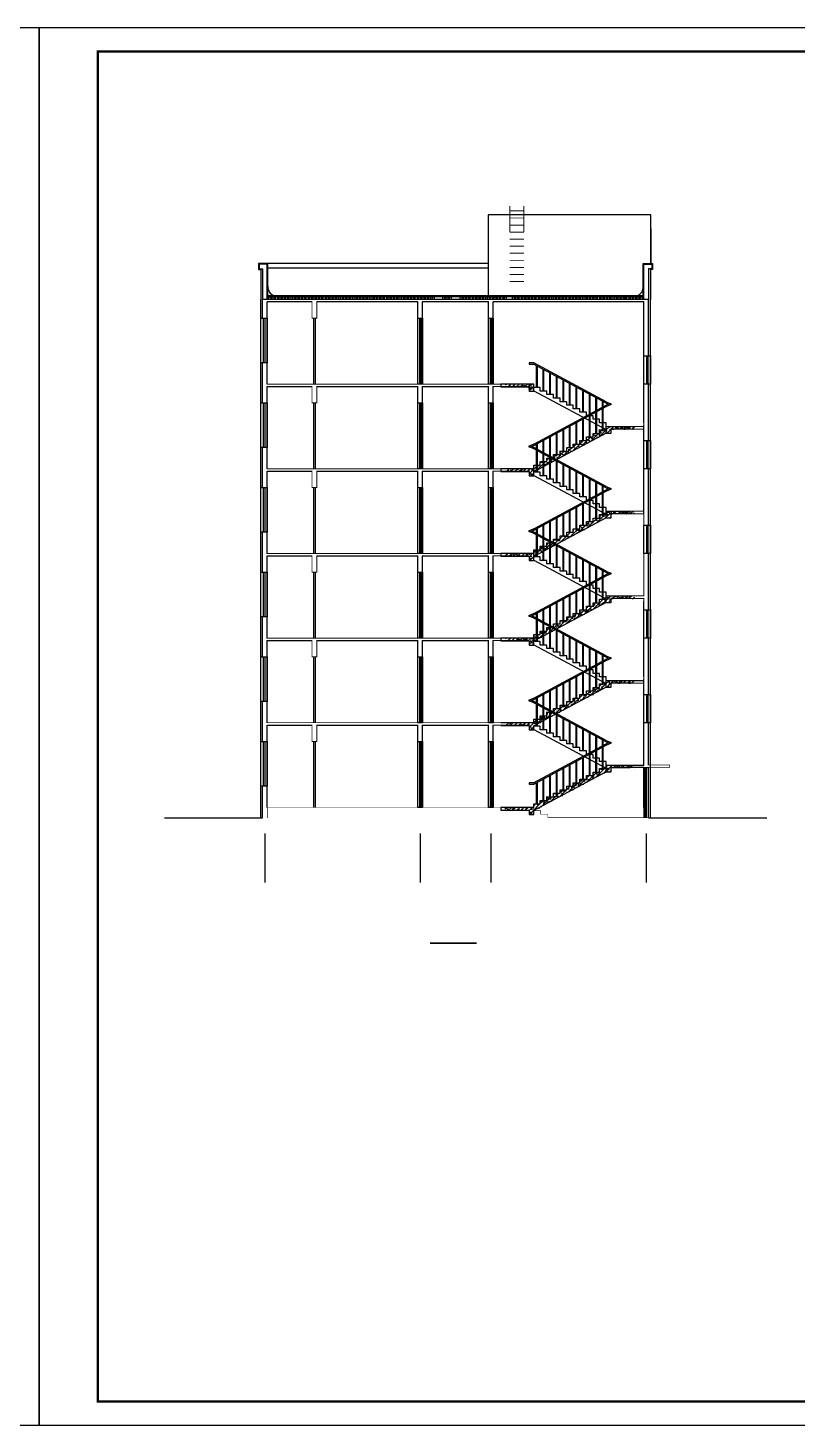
# Model space of a CAD drawing. Extents: x 39238 to 748440, y -374049 to 522939.
# Drawn here: x 563367 to 596042, y 194556 to 253956 of the extents above; entities that cross this region are included whole.
import ezdxf

# ---------------------------------------------------------------- set-up
doc = ezdxf.new("R2010")
doc.units = 0
doc.header["$LTSCALE"] = 1000
doc.header["$MEASUREMENT"] = 0
for name, color, linetype in [('AXIS', 3, 'Continuous'), ('DIM_SYMB', 3, 'Continuous'), ('PUB_HATCH', 8, 'Continuous'), ('S_E_STAIR', 4, 'Continuous'), ('S_STAIR', 2, 'Continuous'), ('TWT_TITLE', 7, 'Continuous')]:
    doc.layers.add(name, color=color, linetype=linetype)
pattern_1 = [(45, (581847.9, 175620.85), (-88.38835, 88.38835), []), (50, (581847.9, 175620.85), (358.6301, -31.376), [37.5, -412.5]), (355, (581847.9, 175620.85), (-69.3757, 376.096), [30, -330]), (100.4514, (581877.8, 175618.24), (289.2547, 344.7198), [31.87, -350.571]), (46.1842, (581847.9, 175720.85), (533.6205, -82.7595), [56.25, -618.75]), (96.6356, (581892.37, 175713.95), (467.3314, 487.059), [47.805, -525.8565]), (351.1842, (581847.9, 175720.85), (467.331, 487.0593), [45, -495]), (21, (581897.9, 175695.85), (298.4535, -201.3094), [37.5, -412.5]), (326, (581897.9, 175695.85), (121.6577, 362.575), [30, -330]), (71.4514, (581922.78, 175679.08), (420.1113, 161.2652), [31.87, -350.571]), (37.5, (581847.9, 175620.85), (6.07993, 166.44693), [0, -326, 0, -335, 0, -331.25]), (7.5, (581847.9, 175620.85), (131.53477, 197.20586), [0, -191, 0, -318.5, 0, -126.25]), (327.5, (581736.4, 175620.85), (266.91122, -11.27744), [0, -125, 0, -390, 0, -517.5]), (317.5, (581686.4, 175620.85), (291.5931, 50.0525), [0, -162.5, 0, -259, 0, -367.5])]

# ---------------------------------------------------------------- blocks, each defined once
blk = doc.blocks.new('$LinePat$保温层')
at = {"color": 0}
for p, q in [((24, -24), (24, -56)), ((72, -56), (72, -24))]:
    blk.add_line(p, q, dxfattribs=at)
for centre, start, end in [((96, -24), 90, 180), ((0, -24), 0, 90), ((48, -56), 180, 0)]:
    blk.add_arc(centre, 24, start, end, dxfattribs=at)

msp = doc.modelspace()

# ---------------------------------------------------------------- hatches: boundary and pattern name
at = {"layer": 'PUB_HATCH'}
h = msp.add_hatch(dxfattribs=at)
h.set_pattern_fill('钢筋混凝土', color=256, scale=50, style=0)
h.set_pattern_definition(pattern_1)
h.paths.add_polyline_path([(584855, 238816), (583655, 238816), (583655, 238696), (584655, 238696), (584655, 238516), (584855, 238516)])
h = msp.add_hatch(dxfattribs=at)
h.set_pattern_fill('钢筋混凝土', color=256, scale=50, style=0)
h.set_pattern_definition(pattern_1)
h.paths.add_polyline_path([(587935, 237016), (589135, 237016), (589135, 236896), (588135, 236896), (588135, 236716), (587935, 236716)])
h = msp.add_hatch(dxfattribs=at)
h.set_pattern_fill('钢筋混凝土', color=256, scale=50, style=0)
h.set_pattern_definition(pattern_1)
h.paths.add_polyline_path([(587935, 237016), (589135, 237016), (589135, 236896), (588135, 236896), (588135, 236716), (587935, 236716)])
h = msp.add_hatch(dxfattribs=at)
h.set_pattern_fill('钢筋混凝土', color=256, scale=50, style=0)
h.set_pattern_definition(pattern_1)
h.paths.add_polyline_path([(584855, 235216), (584855, 235366), (585135, 235366), (585135, 235516), (585415, 235516), (585415, 235666), (585695, 235666), (585695, 235816), (585975, 235816), (585975, 235966), (586255, 235966), (586255, 236116), (586535, 236116), (586535, 236266), (586815, 236266), (586815, 236416), (587095, 236416), (587095, 236566), (587375, 236566), (587375, 236716), (587655, 236716), (587655, 236866), (587935, 236866), (587935, 236896), (587935, 236730), (584855, 235080)])
h = msp.add_hatch(dxfattribs=at)
h.set_pattern_fill('钢筋混凝土', color=256, scale=50, style=0)
h.set_pattern_definition(pattern_1)
h.paths.add_polyline_path([(584855, 235216), (583655, 235216), (583655, 235096), (584655, 235096), (584655, 234916), (584855, 234916)])
h = msp.add_hatch(dxfattribs=at)
h.set_pattern_fill('钢筋混凝土', color=256, scale=50, style=0)
h.set_pattern_definition(pattern_1)
h.paths.add_polyline_path([(584855, 235216), (583655, 235216), (583655, 235096), (584655, 235096), (584655, 234916), (584855, 234916)])
h = msp.add_hatch(dxfattribs=at)
h.set_pattern_fill('钢筋混凝土', color=256, scale=50, style=0)
h.set_pattern_definition(pattern_1)
h.paths.add_polyline_path([(584855, 231616), (584855, 231766), (585135, 231766), (585135, 231916), (585415, 231916), (585415, 232066), (585695, 232066), (585695, 232216), (585975, 232216), (585975, 232366), (586255, 232366), (586255, 232516), (586535, 232516), (586535, 232666), (586815, 232666), (586815, 232816), (587095, 232816), (587095, 232966), (587375, 232966), (587375, 233116), (587655, 233116), (587655, 233266), (587935, 233266), (587935, 233296), (587935, 233130), (584855, 231480)])
h = msp.add_hatch(dxfattribs=at)
h.set_pattern_fill('钢筋混凝土', color=256, scale=50, style=0)
h.set_pattern_definition(pattern_1)
h.paths.add_polyline_path([(587935, 233416), (589135, 233416), (589135, 233296), (588135, 233296), (588135, 233116), (587935, 233116)])
h = msp.add_hatch(dxfattribs=at)
h.set_pattern_fill('钢筋混凝土', color=256, scale=50, style=0)
h.set_pattern_definition(pattern_1)
h.paths.add_polyline_path([(587935, 233416), (589135, 233416), (589135, 233296), (588135, 233296), (588135, 233116), (587935, 233116)])
h = msp.add_hatch(dxfattribs=at)
h.set_pattern_fill('钢筋混凝土', color=256, scale=50, style=0)
h.set_pattern_definition(pattern_1)
h.paths.add_polyline_path([(584855, 231616), (583655, 231616), (583655, 231496), (584655, 231496), (584655, 231316), (584855, 231316)])
h = msp.add_hatch(dxfattribs=at)
h.set_pattern_fill('钢筋混凝土', color=256, scale=50, style=0)
h.set_pattern_definition(pattern_1)
h.paths.add_polyline_path([(584855, 231616), (583655, 231616), (583655, 231496), (584655, 231496), (584655, 231316), (584855, 231316)])
h = msp.add_hatch(dxfattribs=at)
h.set_pattern_fill('钢筋混凝土', color=256, scale=50, style=0)
h.set_pattern_definition(pattern_1)
h.paths.add_polyline_path([(584855, 228016), (584855, 228166), (585135, 228166), (585135, 228316), (585415, 228316), (585415, 228466), (585695, 228466), (585695, 228616), (585975, 228616), (585975, 228766), (586255, 228766), (586255, 228916), (586535, 228916), (586535, 229066), (586815, 229066), (586815, 229216), (587095, 229216), (587095, 229366), (587375, 229366), (587375, 229516), (587655, 229516), (587655, 229666), (587935, 229666), (587935, 229696), (587935, 229530), (584855, 227880)])
h = msp.add_hatch(dxfattribs=at)
h.set_pattern_fill('钢筋混凝土', color=256, scale=50, style=0)
h.set_pattern_definition(pattern_1)
h.paths.add_polyline_path([(587935, 229816), (589135, 229816), (589135, 229696), (588135, 229696), (588135, 229516), (587935, 229516)])
h = msp.add_hatch(dxfattribs=at)
h.set_pattern_fill('钢筋混凝土', color=256, scale=50, style=0)
h.set_pattern_definition(pattern_1)
h.paths.add_polyline_path([(587935, 229816), (589135, 229816), (589135, 229696), (588135, 229696), (588135, 229516), (587935, 229516)])
h = msp.add_hatch(dxfattribs=at)
h.set_pattern_fill('钢筋混凝土', color=256, scale=50, style=0)
h.set_pattern_definition(pattern_1)
h.paths.add_polyline_path([(584855, 228016), (583655, 228016), (583655, 227896), (584655, 227896), (584655, 227716), (584855, 227716)])
h = msp.add_hatch(dxfattribs=at)
h.set_pattern_fill('钢筋混凝土', color=256, scale=50, style=0)
h.set_pattern_definition(pattern_1)
h.paths.add_polyline_path([(584855, 228016), (583655, 228016), (583655, 227896), (584655, 227896), (584655, 227716), (584855, 227716)])
h = msp.add_hatch(dxfattribs=at)
h.set_pattern_fill('钢筋混凝土', color=256, scale=50, style=0)
h.set_pattern_definition(pattern_1)
h.paths.add_polyline_path([(584855, 224416), (584855, 224566), (585135, 224566), (585135, 224716), (585415, 224716), (585415, 224866), (585695, 224866), (585695, 225016), (585975, 225016), (585975, 225166), (586255, 225166), (586255, 225316), (586535, 225316), (586535, 225466), (586815, 225466), (586815, 225616), (587095, 225616), (587095, 225766), (587375, 225766), (587375, 225916), (587655, 225916), (587655, 226066), (587935, 226066), (587935, 226096), (587935, 225930), (584855, 224280)])
h = msp.add_hatch(dxfattribs=at)
h.set_pattern_fill('钢筋混凝土', color=256, scale=50, style=0)
h.set_pattern_definition(pattern_1)
h.paths.add_polyline_path([(587935, 226216), (589135, 226216), (589135, 226096), (588135, 226096), (588135, 225916), (587935, 225916)])
h = msp.add_hatch(dxfattribs=at)
h.set_pattern_fill('钢筋混凝土', color=256, scale=50, style=0)
h.set_pattern_definition(pattern_1)
h.paths.add_polyline_path([(587935, 226216), (589135, 226216), (589135, 226096), (588135, 226096), (588135, 225916), (587935, 225916)])
h = msp.add_hatch(dxfattribs=at)
h.set_pattern_fill('钢筋混凝土', color=256, scale=50, style=0)
h.set_pattern_definition(pattern_1)
h.paths.add_polyline_path([(584855, 224416), (583655, 224416), (583655, 224296), (584655, 224296), (584655, 224116), (584855, 224116)])
h = msp.add_hatch(dxfattribs=at)
h.set_pattern_fill('钢筋混凝土', color=256, scale=50, style=0)
h.set_pattern_definition(pattern_1)
h.paths.add_polyline_path([(584855, 224416), (583655, 224416), (583655, 224296), (584655, 224296), (584655, 224116), (584855, 224116)])
h = msp.add_hatch(dxfattribs=at)
h.set_pattern_fill('钢筋混凝土', color=256, scale=50, style=0)
h.set_pattern_definition(pattern_1)
h.paths.add_polyline_path([(584855, 220816), (584855, 220966), (585135, 220966), (585135, 221116), (585415, 221116), (585415, 221266), (585695, 221266), (585695, 221416), (585975, 221416), (585975, 221566), (586255, 221566), (586255, 221716), (586535, 221716), (586535, 221866), (586815, 221866), (586815, 222016), (587095, 222016), (587095, 222166), (587375, 222166), (587375, 222316), (587655, 222316), (587655, 222466), (587935, 222466), (587935, 222496), (587935, 222330), (584855, 220680)])
h = msp.add_hatch(dxfattribs=at)
h.set_pattern_fill('钢筋混凝土', color=256, scale=50, style=0)
h.set_pattern_definition(pattern_1)
h.paths.add_polyline_path([(587935, 222616), (589135, 222616), (589135, 222496), (588135, 222496), (588135, 222316), (587935, 222316)])
h = msp.add_hatch(dxfattribs=at)
h.set_pattern_fill('钢筋混凝土', color=256, scale=50, style=0)
h.set_pattern_definition(pattern_1)
h.paths.add_polyline_path([(587935, 222616), (589135, 222616), (589135, 222496), (588135, 222496), (588135, 222316), (587935, 222316)])
h = msp.add_hatch(dxfattribs=at)
h.set_pattern_fill('钢筋混凝土', color=256, scale=50, style=0)
h.set_pattern_definition(pattern_1)
h.paths.add_polyline_path([(584855, 220816), (583655, 220816), (583655, 220696), (584655, 220696), (584655, 220516), (584855, 220516)])

# ---------------------------------------------------------------- linework, layer by layer
for p, q in [((589835, 245416), (589835, 243916)), ((582915, 243946), (573565, 243946)), ((582915, 243746), (573565, 243746)), ((589735, 242416), (573335, 242416)), ((575435, 242316), (573535, 242316)), ((579935, 242316), (575635, 242316)), ((582935, 242316), (580135, 242316)), ((589535, 242316), (583135, 242316)), ((589535, 222516), (589735, 222516))]:
    msp.add_line(p, q)
at = {"color": 4}
for p, q in [((589589, 222516), (589589, 220380)), ((589635, 222516), (589635, 220380))]:
    msp.add_line(p, q, dxfattribs=at)
for points in [[(589835, 243916), (589835, 246016), (582915, 246016), (582915, 242536)], [(573535, 242416), (573535, 243916), (573255, 243916), (573195, 243916), (573195, 243716), (573335, 243716), (573335, 242416)], [(589535, 242416), (589535, 243916), (589815, 243916), (589875, 243916), (589875, 243716), (589735, 243716), (589735, 242416)], [(573335, 241616), (573335, 242416)], [(573565, 242576), (589505, 242576)], [(573565, 242556), (589505, 242556)], [(573565, 242536), (589505, 242536)], [(589735, 240016), (589735, 242416)], [(573535, 238816), (573535, 242316)], [(579935, 238816), (579935, 242316)], [(580135, 238816), (580135, 242316)], [(582935, 238816), (582935, 242316)], [(583135, 238816), (583135, 242316)], [(589535, 237166), (589535, 242316)], [(573335, 238016), (573335, 239716)], [(589735, 236416), (589735, 238816)], [(573535, 235216), (573535, 238716)], [(579935, 235216), (579935, 238716)], [(580135, 235216), (580135, 238716)], [(582935, 235216), (582935, 238716)], [(583135, 235216), (583135, 238716)], [(589535, 233266), (589535, 237066)], [(573335, 234416), (573335, 236116)], [(573535, 231616), (573535, 235116)], [(579935, 231616), (579935, 235116)], [(580135, 231616), (580135, 235116)], [(582935, 231616), (582935, 235116)], [(583135, 231616), (583135, 235116)], [(589735, 232816), (589735, 235216)], [(573335, 230816), (573335, 232516)], [(573535, 228016), (573535, 231516)], [(579935, 228016), (579935, 231516)], [(580135, 228016), (580135, 231516)], [(582935, 228016), (582935, 231516)], [(583135, 228016), (583135, 231516)], [(589735, 229216), (589735, 231616)], [(589535, 226366), (589535, 229566)], [(573335, 227216), (573335, 228916)], [(573535, 224416), (573535, 227916)], [(579935, 224416), (579935, 227916)], [(580135, 224416), (580135, 227916)], [(582935, 224416), (582935, 227916)], [(583135, 224416), (583135, 227916)], [(589735, 225616), (589735, 228016)], [(589535, 222616), (589535, 226266)], [(573335, 223616), (573335, 225316)], [(573535, 220816), (573535, 224316)], [(579935, 220816), (579935, 224316)], [(580135, 220816), (580135, 224316)], [(582935, 220816), (582935, 224316)], [(583135, 220816), (583135, 224316)], [(589735, 222616), (589735, 224416)], [(589535, 220816), (589535, 222516)], [(589735, 220366), (589735, 222516)], [(573335, 220366), (573335, 221716)], [(569166, 220366), (573335, 220366)], [(589755, 220366), (594754, 220366)]]:
    msp.add_lwpolyline(points)
for points, const_width in [([(583835, 245276), (583835, 246380)], 40), ([(583835, 246176), (584435, 246176)], 40), ([(584435, 245276), (584435, 246383)], 40), ([(583835, 245876), (584435, 245876)], 40), ([(583835, 245576), (584435, 245576)], 40), ([(583835, 245276), (584435, 245276)], 40), ([(583835, 244976), (584435, 244976)], 40), ([(583835, 244676), (584435, 244676)], 40), ([(583835, 244376), (584435, 244376)], 40), ([(573535, 242316), (573535, 241616), (573335, 241616), (573335, 243716), (573195, 243716), (573195, 243916), (573535, 243916), (573535, 242416), (589535, 242416), (589535, 243916), (589875, 243916), (589875, 243716), (589735, 243716), (589735, 240016), (589535, 240016), (589535, 242316), (583135, 242316), (583135, 241616), (582935, 241616), (582935, 242316), (580135, 242316), (580135, 241616), (579935, 241616), (579935, 242316), (575635, 242316), (575635, 241616), (575435, 241616), (575435, 242316), (573535, 242316)], 40), ([(583835, 244076), (584435, 244076)], 40), ([(583835, 244076), (584435, 244076)], 40), ([(583835, 243776), (584435, 243776)], 40), ([(583835, 243476), (584435, 243476)], 40), ([(583835, 243176), (584435, 243176)], 40), ([(573535, 238716), (573535, 238016), (573335, 238016), (573335, 239716), (573535, 239716), (573535, 238816), (579935, 238816), (584855, 238816)], 40), ([(584855, 238816), (584855, 238516), (584655, 238516), (584655, 238716), (583135, 238716), (583135, 238016), (582935, 238016), (582935, 238716), (580135, 238716), (580135, 238016), (579935, 238016), (579935, 238716), (575635, 238716), (575635, 238016), (575435, 238016), (575435, 238716), (573535, 238716)], 40), ([(587935, 237016), (589535, 237016), (589535, 238816), (589735, 238816), (589735, 236416), (589535, 236416), (589535, 236896), (588135, 236896)], 40), ([(587935, 237016), (587935, 236866), (587655, 236866), (587655, 236716), (587375, 236716), (587375, 236566), (587095, 236566), (587095, 236416), (586815, 236416), (586815, 236266), (586535, 236266), (586535, 236116), (586255, 236116), (586255, 235966), (585975, 235966), (585975, 235816), (585695, 235816), (585695, 235666), (585415, 235666), (585415, 235516), (585135, 235516), (585135, 235366), (584855, 235366), (584855, 235216)], 20), ([(588135, 236896), (588135, 236716), (587935, 236716), (587935, 236730), (584855, 235100), (584855, 234916), (584655, 234916), (584655, 235116)], 20), ([(573535, 235116), (573535, 234416), (573335, 234416), (573335, 236116), (573535, 236116), (573535, 235216), (579935, 235216), (584855, 235216)], 40), ([(587935, 233416), (589535, 233416), (589535, 235216), (589735, 235216), (589735, 232816), (589535, 232816), (589535, 233296), (588135, 233296)], 40), ([(584657, 235116), (583135, 235116), (583135, 234416), (582935, 234416), (582935, 235116), (580135, 235116), (580135, 234416), (579935, 234416), (579935, 235116), (575635, 235116), (575635, 234416), (575435, 234416), (575435, 235116), (573535, 235116)], 40), ([(588135, 233296), (588135, 233116), (587935, 233116), (587935, 233130), (584855, 231500), (584855, 231316), (584655, 231316), (584655, 231516)], 20), ([(587935, 233416), (587935, 233266), (587655, 233266), (587655, 233116), (587375, 233116), (587375, 232966), (587095, 232966), (587095, 232816), (586815, 232816), (586815, 232666), (586535, 232666), (586535, 232516), (586255, 232516), (586255, 232366), (585975, 232366), (585975, 232216), (585695, 232216), (585695, 232066), (585415, 232066), (585415, 231916), (585135, 231916), (585135, 231766), (584855, 231766), (584855, 231616)], 20), ([(573535, 231516), (573535, 230816), (573335, 230816), (573335, 232516), (573535, 232516), (573535, 231616), (579935, 231616), (584855, 231616)], 40), ([(584655, 231516), (583135, 231516), (583135, 230816), (582935, 230816), (582935, 231516), (580135, 231516), (580135, 230816), (579935, 230816), (579935, 231516), (575635, 231516), (575635, 230816), (575435, 230816), (575435, 231516), (573535, 231516)], 40), ([(589535, 222516), (589735, 222516)], 25), ([(594754, 220366), (589735, 220366), (589735, 222516)], 40), ([(589735, 222516), (590635, 222516), (590635, 222616), (589735, 222616)], 25), ([(584855, 220816), (584855, 220680), (585155, 220680), (585155, 220530), (585455, 220530), (585455, 220380), (589735, 220380)], 25)]:
    msp.add_lwpolyline(points, dxfattribs=dict(const_width=const_width))
at = {"color": 6}
for points in [[(573565, 242416), (573565, 243946), (573255, 243946), (573165, 243946), (573165, 243686), (573255, 243686), (573255, 242416)], [(589505, 242416), (589505, 243946), (589815, 243946), (589905, 243946), (589905, 243686), (589815, 243686), (589815, 242416)], [(573255, 220366), (573255, 242416)], [(589815, 220366), (589815, 242416)]]:
    msp.add_lwpolyline(points, dxfattribs=at)
at = {"color": 4}
for points in [[(573255, 239716), (573255, 241616), (573535, 241616), (573535, 239716), (573255, 239716)], [(573365, 241616), (573365, 239716)], [(573425, 241616), (573425, 239716)], [(575505, 241616), (575505, 238816)], [(575565, 241616), (575565, 238816)], [(579935, 238816), (579935, 241616), (580135, 241616), (580135, 238816), (579935, 238816)], [(580005, 241616), (580005, 238816)], [(580065, 241616), (580065, 238816)], [(582935, 238816), (582935, 241616), (583135, 241616), (583135, 238816), (582935, 238816)], [(583005, 241616), (583005, 238816)], [(583065, 241616), (583065, 238816)], [(589535, 238816), (589535, 240016), (589815, 240016), (589815, 238816), (589535, 238816)], [(589645, 240016), (589645, 238816)], [(589705, 240016), (589705, 238816)], [(573255, 236116), (573255, 238016), (573535, 238016), (573535, 236116), (573255, 236116)], [(573365, 238016), (573365, 236116)], [(573425, 238016), (573425, 236116)], [(575505, 238016), (575505, 235216)], [(575565, 238016), (575565, 235216)], [(579935, 235216), (579935, 238016), (580135, 238016), (580135, 235216), (579935, 235216)], [(580005, 238016), (580005, 235216)], [(580065, 238016), (580065, 235216)], [(582935, 235216), (582935, 238016), (583135, 238016), (583135, 235216), (582935, 235216)], [(583005, 238016), (583005, 235216)], [(583065, 238016), (583065, 235216)], [(589535, 235216), (589535, 236416), (589815, 236416), (589815, 235216), (589535, 235216)], [(589645, 236416), (589645, 235216)], [(589705, 236416), (589705, 235216)], [(573255, 232516), (573255, 234416), (573535, 234416), (573535, 232516), (573255, 232516)], [(573365, 234416), (573365, 232516)], [(573425, 234416), (573425, 232516)], [(575505, 234416), (575505, 231616)], [(575565, 234416), (575565, 231616)], [(579935, 231616), (579935, 234416), (580135, 234416), (580135, 231616), (579935, 231616)], [(580005, 234416), (580005, 231616)], [(580065, 234416), (580065, 231616)], [(582935, 231616), (582935, 234416), (583135, 234416), (583135, 231616), (582935, 231616)], [(583005, 234416), (583005, 231616)], [(583065, 234416), (583065, 231616)], [(589535, 231616), (589535, 232816), (589815, 232816), (589815, 231616), (589535, 231616)], [(589645, 232816), (589645, 231616)], [(589705, 232816), (589705, 231616)], [(573255, 228916), (573255, 230816), (573535, 230816), (573535, 228916), (573255, 228916)], [(573365, 230816), (573365, 228916)], [(573425, 230816), (573425, 228916)], [(575505, 230816), (575505, 228016)], [(575565, 230816), (575565, 228016)], [(579935, 228016), (579935, 230816), (580135, 230816), (580135, 228016), (579935, 228016)], [(580005, 230816), (580005, 228016)], [(580065, 230816), (580065, 228016)], [(582935, 228016), (582935, 230816), (583135, 230816), (583135, 228016), (582935, 228016)], [(583005, 230816), (583005, 228016)], [(583065, 230816), (583065, 228016)], [(589535, 228016), (589535, 229216), (589815, 229216), (589815, 228016), (589535, 228016)], [(589645, 229216), (589645, 228016)], [(589705, 229216), (589705, 228016)], [(573255, 225316), (573255, 227216), (573535, 227216), (573535, 225316), (573255, 225316)], [(573365, 227216), (573365, 225316)], [(573425, 227216), (573425, 225316)], [(575505, 227216), (575505, 224416)], [(575565, 227216), (575565, 224416)], [(579935, 224416), (579935, 227216), (580135, 227216), (580135, 224416), (579935, 224416)], [(580005, 227216), (580005, 224416)], [(580065, 227216), (580065, 224416)], [(582935, 224416), (582935, 227216), (583135, 227216), (583135, 224416), (582935, 224416)], [(583005, 227216), (583005, 224416)], [(583065, 227216), (583065, 224416)], [(589535, 224416), (589535, 225616), (589815, 225616), (589815, 224416), (589535, 224416)], [(589645, 225616), (589645, 224416)], [(589705, 225616), (589705, 224416)], [(573255, 221716), (573255, 223616), (573535, 223616), (573535, 221716), (573255, 221716)], [(573365, 223616), (573365, 221716)], [(573425, 223616), (573425, 221716)], [(575505, 223616), (575505, 220816)], [(575565, 223616), (575565, 220816)], [(579935, 220816), (579935, 223616), (580135, 223616), (580135, 220816), (579935, 220816)], [(580005, 223616), (580005, 220816)], [(580065, 223616), (580065, 220816)], [(582935, 220816), (582935, 223616), (583135, 223616), (583135, 220816), (582935, 220816)], [(583005, 223616), (583005, 220816)], [(583065, 223616), (583065, 220816)], [(589535, 222516), (589535, 220380)]]:
    msp.add_lwpolyline(points, dxfattribs=at)
msp.add_lwpolyline([(573535, 227916, 40, 40, 0), (575435, 227916, 40, 40, 0), (575435, 227216, 40, 40, 0), (575635, 227216, 40, 40, 0), (575635, 227916, 40, 40, 0), (579935, 227916, 40, 40, 0), (579935, 227216, 40, 40, 0), (580135, 227216, 40, 40, 0), (580135, 227916, 40, 40, 0), (582935, 227916, 40, 40, 0), (582935, 227216, 40, 40, 0), (583135, 227216, 40, 40, 0), (583135, 227916, 40, 40, 0), (584655, 227916, 20, 20, 0), (584655, 227716, 20, 20, 0), (584855, 227716, 20, 20, 0), (584855, 227730, 20, 20, 0), (584855, 227880, 20, 20, 0), (587935, 229530, 20, 20, 0), (587935, 229516, 20, 20, 0), (588135, 229516, 20, 20, 0), (588135, 229696, 40, 40, 0), (589535, 229696, 40, 40, 0), (589535, 229216, 40, 40, 0), (589735, 229216, 40, 40, 0), (589735, 231616, 40, 40, 0), (589535, 231616, 40, 40, 0), (589535, 229816, 40, 40, 0), (587935, 229816, 20, 20, 0), (587935, 229666, 20, 20, 0), (587655, 229666, 20, 20, 0), (587655, 229516, 20, 20, 0), (587375, 229516, 20, 20, 0), (587375, 229366, 20, 20, 0), (587095, 229366, 20, 20, 0), (587095, 229216, 20, 20, 0), (586815, 229216, 20, 20, 0), (586815, 229066, 20, 20, 0), (586535, 229066, 20, 20, 0), (586535, 228916, 20, 20, 0), (586255, 228916, 20, 20, 0), (586255, 228766, 20, 20, 0), (585975, 228766, 20, 20, 0), (585975, 228616, 20, 20, 0), (585695, 228616, 20, 20, 0), (585695, 228466, 20, 20, 0), (585415, 228466, 20, 20, 0), (585415, 228316, 20, 20, 0), (585135, 228316, 20, 20, 0), (585135, 228166, 20, 20, 0), (584855, 228166, 20, 20, 0), (584855, 228016, 40, 40, 0), (579935, 228016, 40, 40, 0), (573535, 228016, 40, 40, 0), (573535, 228916, 40, 40, 0), (573335, 228916, 40, 40, 0), (573335, 227216, 40, 40, 0), (573535, 227216, 40, 40, 0)], format="xyseb", close=True)
for points in [[(584658, 224316, 40, 40, 0), (583135, 224316, 40, 40, 0), (583135, 223616, 40, 40, 0), (582935, 223616, 40, 40, 0), (582935, 224316, 40, 40, 0), (580135, 224316, 40, 40, 0), (580135, 223616, 40, 40, 0), (579935, 223616, 40, 40, 0), (579935, 224316, 40, 40, 0), (575635, 224316, 40, 40, 0), (575635, 223616, 40, 40, 0), (575435, 223616, 40, 40, 0), (575435, 224316, 40, 40, 0), (573535, 224316, 20, 20, 0), (573535, 223616, 20, 20, 0), (573335, 223616, 20, 20, 0), (573335, 225316, 20, 20, 0), (573535, 225316, 20, 20, 0), (573535, 224416, 20, 20, 0), (584855, 224416, 20, 20, 0), (584855, 224566, 20, 20, 0), (585135, 224566, 20, 20, 0), (585135, 224716, 20, 20, 0), (585415, 224716, 20, 20, 0), (585415, 224866, 20, 20, 0), (585695, 224866, 20, 20, 0), (585695, 225016, 20, 20, 0), (585975, 225016, 20, 20, 0), (585975, 225166, 20, 20, 0), (586255, 225166, 20, 20, 0), (586255, 225316, 20, 20, 0), (586535, 225316, 20, 20, 0), (586535, 225466, 20, 20, 0), (586815, 225466, 20, 20, 0), (586815, 225616, 20, 20, 0), (587095, 225616, 20, 20, 0), (587095, 225766, 20, 20, 0), (587375, 225766, 20, 20, 0), (587375, 225916, 20, 20, 0), (587655, 225916, 20, 20, 0), (587655, 226066, 20, 20, 0), (587935, 226066, 20, 20, 0), (587935, 226216, 40, 40, 0), (589535, 226216, 40, 40, 0), (589535, 228016, 40, 40, 0), (589735, 228016, 40, 40, 0), (589735, 225616, 40, 40, 0), (589535, 225616, 40, 40, 0), (589535, 226096, 40, 40, 0), (588135, 226096, 20, 20, 0), (588135, 225916, 20, 20, 0), (587935, 225916, 20, 20, 0), (587935, 225930, 20, 20, 0), (584855, 224300, 20, 20, 0), (584855, 224116, 20, 20, 0), (584655, 224116, 20, 20, 0), (584655, 224316, 0, 0, 0)], [(589735, 222616, 40, 40, 0), (589735, 224416, 40, 40, 0), (589535, 224416, 40, 40, 0), (589535, 222616, 40, 40, 0), (587935, 222616, 40, 40, 0), (587935, 222616, 20, 20, 0), (587935, 222466, 20, 20, 0), (587655, 222466, 20, 20, 0), (587655, 222316, 20, 20, 0), (587375, 222316, 20, 20, 0), (587375, 222166, 20, 20, 0), (587095, 222166, 20, 20, 0), (587095, 222016, 20, 20, 0), (586815, 222016, 20, 20, 0), (586815, 221866, 20, 20, 0), (586535, 221866, 20, 20, 0), (586535, 221716, 20, 20, 0), (586255, 221716, 20, 20, 0), (586255, 221566, 20, 20, 0), (585975, 221566, 20, 20, 0), (585975, 221416, 20, 20, 0), (585695, 221416, 20, 20, 0), (585695, 221266, 20, 20, 0), (585415, 221266, 20, 20, 0), (585415, 221116, 20, 20, 0), (585135, 221116, 20, 20, 0), (585135, 220966, 20, 20, 0), (584855, 220966, 20, 20, 0), (584855, 220816, 20, 20, 0), (573535, 220816, 20, 20, 0), (573535, 220368, 0, 0, 0)], [(584655, 220716, 20, 20, 0), (584655, 220516, 20, 20, 0), (584855, 220516, 20, 20, 0), (584855, 220700, 20, 20, 0), (587935, 222330, 20, 20, 0), (587935, 222316, 20, 20, 0), (588135, 222316, 20, 20, 0), (588135, 222516, 40, 40, 0), (588135, 222516, 40, 40, 0), (588135, 222516, 40, 40, 0), (588135, 222516, 40, 40, 0), (589535, 222516, 0, 0, 0)]]:
    msp.add_lwpolyline(points, format="xyseb")
for centre, start, end in [((573942, 242937), 174.21132, 252.47171), ((589128, 242937), 287.52829, 5.78868)]:
    msp.add_arc(centre, 379, start, end)
at = {"layer": 'AXIS'}
for p, q in [((573435, 219708), (573435, 217617)), ((580035, 219708), (580035, 217617)), ((583035, 219708), (583035, 217617)), ((589635, 219708), (589635, 217617))]:
    msp.add_line(p, q, dxfattribs=at)
at = {"layer": 'DIM_SYMB', "color": 3, "const_width": 70}
msp.add_lwpolyline([(580446, 215049), (582427, 215049)], dxfattribs=at)
at = {"layer": 'S_E_STAIR'}
for p, q in [((587935, 238006), (584848, 239659)), ((587935, 238066), (584862, 239712)), ((584980, 238666), (584980, 239589)), ((585010, 238666), (585010, 239573)), ((585260, 238516), (585260, 239439)), ((585290, 238516), (585290, 239423)), ((584855, 238666), (584855, 238816)), ((585540, 238366), (585540, 239289)), ((585570, 238366), (585570, 239273)), ((585820, 238216), (585820, 239139)), ((585850, 238216), (585850, 239123)), ((586100, 238066), (586100, 238989)), ((586130, 238066), (586130, 238973)), ((586380, 237916), (586380, 238839)), ((586410, 237916), (586410, 238823)), ((585135, 238666), (584855, 238666)), ((584855, 238530), (587935, 236880)), ((585135, 238516), (585135, 238666)), ((585415, 238516), (585135, 238516)), ((585415, 238366), (585415, 238516)), ((585695, 238366), (585415, 238366)), ((585695, 238216), (585695, 238366)), ((585975, 238216), (585695, 238216)), ((585975, 238066), (585975, 238216)), ((586660, 237766), (586660, 238689)), ((586690, 237766), (586690, 238673)), ((586940, 237616), (586940, 238539)), ((586970, 237616), (586970, 238523)), ((587220, 237466), (587220, 238389)), ((587250, 237466), (587250, 238373)), ((587500, 237316), (587500, 238239)), ((587530, 237316), (587530, 238223)), ((584855, 236266), (587935, 237916)), ((584855, 236206), (587935, 237856)), ((586255, 238066), (585975, 238066)), ((586255, 237916), (586255, 238066)), ((586535, 237916), (586255, 237916)), ((586535, 237766), (586535, 237916)), ((586815, 237766), (586535, 237766)), ((586815, 237616), (586815, 237766)), ((587095, 237616), (586815, 237616)), ((587095, 237466), (587095, 237616)), ((587500, 236716), (587500, 237623)), ((587530, 236716), (587530, 237639)), ((587780, 237166), (587780, 238089)), ((587780, 236866), (587780, 237773)), ((587810, 237166), (587810, 238073)), ((587810, 236866), (587810, 237789)), ((587935, 238066), (588082, 237987)), ((587935, 238006), (588019, 237961)), ((587935, 237916), (588068, 237987)), ((587935, 237856), (588082, 237934)), ((586380, 236116), (586380, 237023)), ((586410, 236116), (586410, 237039)), ((586660, 236266), (586660, 237173)), ((586690, 236266), (586690, 237189)), ((586940, 236416), (586940, 237323)), ((586970, 236416), (586970, 237339)), ((587375, 237466), (587095, 237466)), ((587220, 236566), (587220, 237473)), ((587250, 236566), (587250, 237489)), ((587375, 237316), (587375, 237466)), ((587655, 237316), (587375, 237316)), ((587655, 237166), (587655, 237316)), ((587935, 237166), (587655, 237166)), ((587935, 237016), (587935, 237166)), ((585260, 235516), (585260, 236423)), ((585290, 235516), (585290, 236439)), ((585540, 235666), (585540, 236573)), ((585570, 235666), (585570, 236589)), ((585820, 235816), (585820, 236723)), ((585850, 235816), (585850, 236739)), ((586100, 235966), (586100, 236873)), ((586130, 235966), (586130, 236889)), ((584855, 236266), (584708, 236187)), ((584855, 236056), (584708, 236134)), ((584855, 236206), (584717, 236134)), ((584855, 236116), (584770, 236162)), ((587935, 234466), (584855, 236116)), ((587935, 234406), (584855, 236056)), ((584980, 235366), (584980, 236273)), ((584980, 235066), (584980, 235989)), ((585010, 235366), (585010, 236289)), ((585010, 235066), (585010, 235973)), ((585260, 234916), (585260, 235839)), ((585290, 234916), (585290, 235823)), ((585540, 234766), (585540, 235689)), ((585570, 234766), (585570, 235673)), ((585820, 234616), (585820, 235539)), ((585850, 234616), (585850, 235523)), ((586100, 234466), (586100, 235389)), ((586130, 234466), (586130, 235373)), ((586380, 234316), (586380, 235239)), ((584855, 235066), (584855, 235216)), ((585135, 235066), (584855, 235066)), ((584855, 234930), (587935, 233280)), ((585135, 234916), (585135, 235066)), ((585415, 234916), (585135, 234916)), ((585415, 234766), (585415, 234916)), ((585695, 234766), (585415, 234766)), ((585695, 234616), (585695, 234766)), ((586410, 234316), (586410, 235223)), ((586660, 234166), (586660, 235089)), ((586690, 234166), (586690, 235073)), ((586940, 234016), (586940, 234939)), ((586970, 234016), (586970, 234923)), ((587220, 233866), (587220, 234789)), ((587250, 233866), (587250, 234773)), ((587500, 233716), (587500, 234639)), ((584855, 232666), (587935, 234316)), ((584855, 232606), (587935, 234256)), ((585975, 234616), (585695, 234616)), ((585975, 234466), (585975, 234616)), ((586255, 234466), (585975, 234466)), ((586255, 234316), (586255, 234466)), ((586535, 234316), (586255, 234316)), ((586535, 234166), (586535, 234316)), ((586815, 234166), (586535, 234166)), ((586815, 234016), (586815, 234166)), ((587530, 233716), (587530, 234623)), ((587530, 233116), (587530, 234039)), ((587780, 233566), (587780, 234489)), ((587780, 233266), (587780, 234173)), ((587810, 233566), (587810, 234473)), ((587810, 233266), (587810, 234189)), ((587935, 234466), (588082, 234387)), ((587935, 234406), (588019, 234361)), ((587935, 234316), (588068, 234387)), ((587935, 234256), (588082, 234334)), ((586660, 232666), (586660, 233573)), ((586690, 232666), (586690, 233589)), ((587095, 234016), (586815, 234016)), ((586940, 232816), (586940, 233723)), ((586970, 232816), (586970, 233739)), ((587095, 233866), (587095, 234016)), ((587375, 233866), (587095, 233866)), ((587220, 232966), (587220, 233873)), ((587250, 232966), (587250, 233889)), ((587375, 233716), (587375, 233866)), ((587655, 233716), (587375, 233716)), ((587500, 233116), (587500, 234023)), ((587655, 233566), (587655, 233716)), ((587935, 233566), (587655, 233566)), ((587935, 233416), (587935, 233566)), ((585540, 232066), (585540, 232973)), ((585570, 232066), (585570, 232989)), ((585820, 232216), (585820, 233123)), ((585850, 232216), (585850, 233139)), ((586100, 232366), (586100, 233273)), ((586130, 232366), (586130, 233289)), ((586380, 232516), (586380, 233423)), ((586410, 232516), (586410, 233439)), ((584855, 232666), (584708, 232587)), ((584855, 232456), (584708, 232534)), ((584855, 232606), (584717, 232534)), ((584855, 232516), (584770, 232562)), ((587935, 230866), (584855, 232516)), ((587935, 230806), (584855, 232456)), ((584980, 231766), (584980, 232673)), ((584980, 231466), (584980, 232389)), ((585010, 231766), (585010, 232689)), ((585010, 231466), (585010, 232373)), ((585260, 231916), (585260, 232823)), ((585290, 231916), (585290, 232839)), ((585260, 231316), (585260, 232239)), ((585290, 231316), (585290, 232223)), ((585540, 231166), (585540, 232089)), ((585570, 231166), (585570, 232073)), ((585820, 231016), (585820, 231939)), ((585850, 231016), (585850, 231923)), ((586100, 230866), (586100, 231789)), ((586130, 230866), (586130, 231773)), ((584855, 231466), (584855, 231616)), ((585135, 231466), (584855, 231466)), ((584855, 231330), (587935, 229680)), ((585135, 231316), (585135, 231466)), ((585415, 231316), (585135, 231316)), ((585415, 231166), (585415, 231316)), ((585695, 231166), (585415, 231166)), ((585695, 231016), (585695, 231166)), ((586380, 230716), (586380, 231639)), ((586410, 230716), (586410, 231623)), ((586660, 230566), (586660, 231489)), ((586690, 230566), (586690, 231473)), ((586940, 230416), (586940, 231339)), ((586970, 230416), (586970, 231323)), ((587220, 230266), (587220, 231189)), ((587250, 230266), (587250, 231173)), ((584855, 229066), (587935, 230716)), ((584855, 229006), (587935, 230656)), ((585975, 231016), (585695, 231016)), ((585975, 230866), (585975, 231016)), ((586255, 230866), (585975, 230866)), ((586255, 230716), (586255, 230866)), ((586535, 230716), (586255, 230716)), ((586535, 230566), (586535, 230716)), ((586815, 230566), (586535, 230566)), ((586815, 230416), (586815, 230566)), ((587500, 230116), (587500, 231039)), ((587530, 230116), (587530, 231023)), ((587780, 229966), (587780, 230889)), ((587780, 229666), (587780, 230573)), ((587810, 229966), (587810, 230873)), ((587810, 229666), (587810, 230589)), ((587935, 230866), (588082, 230787)), ((587935, 230806), (588019, 230761)), ((587935, 230716), (588068, 230787)), ((587935, 230656), (588082, 230734)), ((586660, 229066), (586660, 229973)), ((586690, 229066), (586690, 229989)), ((587095, 230416), (586815, 230416)), ((586940, 229216), (586940, 230123)), ((586970, 229216), (586970, 230139)), ((587095, 230266), (587095, 230416)), ((587375, 230266), (587095, 230266)), ((587220, 229366), (587220, 230273)), ((587250, 229366), (587250, 230289)), ((587375, 230116), (587375, 230266)), ((587655, 230116), (587375, 230116)), ((587500, 229516), (587500, 230423)), ((587530, 229516), (587530, 230439)), ((587655, 229966), (587655, 230116)), ((587935, 229966), (587655, 229966)), ((587935, 229816), (587935, 229966)), ((585540, 228466), (585540, 229373)), ((585570, 228466), (585570, 229389)), ((585820, 228616), (585820, 229523)), ((585850, 228616), (585850, 229539)), ((586100, 228766), (586100, 229673)), ((586130, 228766), (586130, 229689)), ((586380, 228916), (586380, 229823)), ((586410, 228916), (586410, 229839)), ((584855, 229066), (584708, 228987)), ((584855, 228856), (584708, 228934)), ((584855, 229006), (584717, 228934)), ((584855, 228916), (584770, 228962)), ((587935, 227266), (584855, 228916)), ((587935, 227206), (584855, 228856)), ((584980, 228166), (584980, 229073)), ((584980, 227866), (584980, 228789)), ((585010, 228166), (585010, 229089)), ((585010, 227866), (585010, 228773)), ((585260, 228316), (585260, 229223)), ((585290, 228316), (585290, 229239)), ((585260, 227716), (585260, 228639)), ((585290, 227716), (585290, 228623)), ((585540, 227566), (585540, 228489)), ((585570, 227566), (585570, 228473)), ((585820, 227416), (585820, 228339)), ((585850, 227416), (585850, 228323)), ((586100, 227266), (586100, 228189)), ((586130, 227266), (586130, 228173)), ((584855, 227866), (584855, 228016)), ((585135, 227866), (584855, 227866)), ((584855, 227730), (587935, 226080)), ((585135, 227716), (585135, 227866)), ((585415, 227716), (585135, 227716)), ((585415, 227566), (585415, 227716)), ((585695, 227566), (585415, 227566)), ((585695, 227416), (585695, 227566)), ((586380, 227116), (586380, 228039)), ((586410, 227116), (586410, 228023)), ((586660, 226966), (586660, 227889)), ((586690, 226966), (586690, 227873)), ((586940, 226816), (586940, 227739)), ((586970, 226816), (586970, 227723)), ((587220, 226666), (587220, 227589)), ((587250, 226666), (587250, 227573)), ((584855, 225466), (587935, 227116)), ((584855, 225406), (587935, 227056)), ((585975, 227416), (585695, 227416)), ((585975, 227266), (585975, 227416)), ((586255, 227266), (585975, 227266)), ((586255, 227116), (586255, 227266)), ((586535, 227116), (586255, 227116)), ((586535, 226966), (586535, 227116)), ((586815, 226966), (586535, 226966)), ((586815, 226816), (586815, 226966)), ((587500, 226516), (587500, 227439)), ((587530, 226516), (587530, 227423)), ((587780, 226366), (587780, 227289)), ((587780, 226066), (587780, 226973)), ((587810, 226366), (587810, 227273)), ((587810, 226066), (587810, 226989)), ((587935, 227266), (588082, 227187)), ((587935, 227206), (588019, 227161)), ((587935, 227116), (588068, 227187)), ((587935, 227056), (588082, 227134)), ((586660, 225466), (586660, 226373)), ((586690, 225466), (586690, 226389)), ((587095, 226816), (586815, 226816)), ((586940, 225616), (586940, 226523)), ((586970, 225616), (586970, 226539)), ((587095, 226666), (587095, 226816)), ((587375, 226666), (587095, 226666)), ((587220, 225766), (587220, 226673)), ((587250, 225766), (587250, 226689)), ((587375, 226516), (587375, 226666)), ((587655, 226516), (587375, 226516)), ((587500, 225916), (587500, 226823)), ((587530, 225916), (587530, 226839)), ((587655, 226366), (587655, 226516)), ((587935, 226366), (587655, 226366)), ((587935, 226216), (587935, 226366)), ((585540, 224866), (585540, 225773)), ((585570, 224866), (585570, 225789)), ((585820, 225016), (585820, 225923)), ((585850, 225016), (585850, 225939)), ((586100, 225166), (586100, 226073)), ((586130, 225166), (586130, 226089)), ((586380, 225316), (586380, 226223)), ((586410, 225316), (586410, 226239)), ((584855, 225466), (584708, 225387)), ((584855, 225256), (584708, 225334)), ((584855, 225406), (584717, 225334)), ((584855, 225316), (584770, 225362)), ((587935, 223666), (584855, 225316)), ((587935, 223606), (584855, 225256)), ((584980, 224566), (584980, 225473)), ((584980, 224266), (584980, 225189)), ((585010, 224566), (585010, 225489)), ((585010, 224266), (585010, 225173)), ((585260, 224716), (585260, 225623)), ((585290, 224716), (585290, 225639)), ((585260, 224116), (585260, 225039)), ((585290, 224116), (585290, 225023)), ((585540, 223966), (585540, 224889)), ((585570, 223966), (585570, 224873)), ((585820, 223816), (585820, 224739)), ((585850, 223816), (585850, 224723)), ((586100, 223666), (586100, 224589)), ((586130, 223666), (586130, 224573)), ((585135, 224266), (584855, 224266)), ((584855, 224130), (587935, 222480)), ((585135, 224116), (585135, 224266)), ((585415, 224116), (585135, 224116)), ((585415, 223966), (585415, 224116)), ((585695, 223966), (585415, 223966)), ((585695, 223816), (585695, 223966)), ((586380, 223516), (586380, 224439)), ((586410, 223516), (586410, 224423)), ((586660, 223366), (586660, 224289)), ((586690, 223366), (586690, 224273)), ((586940, 223216), (586940, 224139)), ((586970, 223216), (586970, 224123)), ((587220, 223066), (587220, 223989)), ((587250, 223066), (587250, 223973)), ((584848, 221862), (587935, 223516)), ((584862, 221809), (587935, 223456)), ((585975, 223816), (585695, 223816)), ((585975, 223666), (585975, 223816)), ((586255, 223666), (585975, 223666)), ((586255, 223516), (586255, 223666)), ((586535, 223516), (586255, 223516)), ((586535, 223366), (586535, 223516)), ((586815, 223366), (586535, 223366)), ((586815, 223216), (586815, 223366)), ((587500, 222916), (587500, 223839)), ((587530, 222916), (587530, 223823)), ((587780, 222766), (587780, 223689)), ((587780, 222466), (587780, 223373)), ((587810, 222766), (587810, 223673)), ((587810, 222466), (587810, 223389)), ((587935, 223666), (588082, 223587)), ((587935, 223606), (588019, 223561)), ((587935, 223516), (588068, 223587)), ((587935, 223456), (588082, 223534)), ((586660, 221866), (586660, 222773)), ((586690, 221866), (586690, 222789)), ((587095, 223216), (586815, 223216)), ((586940, 222016), (586940, 222923)), ((586970, 222016), (586970, 222939)), ((587095, 223066), (587095, 223216)), ((587375, 223066), (587095, 223066)), ((587220, 222166), (587220, 223073)), ((587250, 222166), (587250, 223089)), ((587375, 222916), (587375, 223066)), ((587655, 222916), (587375, 222916)), ((587500, 222316), (587500, 223223)), ((587530, 222316), (587530, 223239)), ((587655, 222766), (587655, 222916)), ((587935, 222766), (587655, 222766)), ((587935, 222616), (587935, 222766)), ((585540, 221266), (585540, 222173)), ((585570, 221266), (585570, 222189)), ((585820, 221416), (585820, 222323)), ((585850, 221416), (585850, 222339)), ((586100, 221566), (586100, 222473)), ((586130, 221566), (586130, 222489)), ((586380, 221716), (586380, 222623)), ((586410, 221716), (586410, 222639)), ((584980, 220966), (584980, 221873)), ((585010, 220966), (585010, 221889)), ((585260, 221116), (585260, 222023)), ((585290, 221116), (585290, 222039))]:
    msp.add_line(p, q, dxfattribs=at)
for points in [[(584862, 239712), (584655, 239712), (584655, 239659), (584848, 239659)], [(588068, 237987), (588135, 237987), (588135, 237934), (588082, 237934)], [(584717, 236134), (584655, 236134), (584655, 236187), (584708, 236187)], [(588068, 234387), (588135, 234387), (588135, 234334), (588082, 234334)], [(584717, 232534), (584655, 232534), (584655, 232587), (584708, 232587)], [(588068, 230787), (588135, 230787), (588135, 230734), (588082, 230734)], [(584717, 228934), (584655, 228934), (584655, 228987), (584708, 228987)], [(588068, 227187), (588135, 227187), (588135, 227134), (588082, 227134)], [(584717, 225334), (584655, 225334), (584655, 225387), (584708, 225387)], [(588068, 223587), (588135, 223587), (588135, 223534), (588082, 223534)], [(584848, 221862), (584655, 221862), (584655, 221809), (584862, 221809)]]:
    msp.add_lwpolyline(points, dxfattribs=at)
at = {"layer": 'S_STAIR'}
for p, q in [((584855, 238816), (583455, 238816)), ((583455, 238816), (583455, 238696)), ((584855, 238516), (584855, 238816)), ((573535, 238716), (575435, 238716)), ((575635, 238716), (579935, 238716)), ((580135, 238716), (582935, 238716)), ((583455, 238696), (584655, 238696)), ((584655, 238696), (584655, 238516)), ((584655, 238516), (584855, 238516)), ((587935, 236866), (587935, 237016)), ((587935, 237016), (588935, 237016)), ((587935, 237016), (588935, 237016)), ((587935, 236716), (587935, 237016)), ((588935, 237016), (588935, 236896)), ((588935, 237016), (588935, 236896)), ((587935, 236730), (584855, 235080)), ((586815, 236266), (586815, 236416)), ((586815, 236416), (587095, 236416)), ((587095, 236416), (587095, 236566)), ((587095, 236566), (587375, 236566)), ((587375, 236566), (587375, 236716)), ((587375, 236716), (587655, 236716)), ((587655, 236716), (587655, 236866)), ((587655, 236866), (587935, 236866)), ((587935, 236716), (587935, 236730)), ((588135, 236716), (587935, 236716)), ((588135, 236716), (587935, 236716)), ((588935, 236896), (588135, 236896)), ((588135, 236896), (588135, 236716)), ((588935, 236896), (588135, 236896)), ((588135, 236896), (588135, 236716)), ((585975, 235816), (585975, 235966)), ((585975, 235966), (586255, 235966)), ((586255, 235966), (586255, 236116)), ((586255, 236116), (586535, 236116)), ((586535, 236116), (586535, 236266)), ((586535, 236266), (586815, 236266)), ((584855, 235216), (584855, 235366)), ((584855, 235366), (585135, 235366)), ((585135, 235366), (585135, 235516)), ((585135, 235516), (585415, 235516)), ((585415, 235516), (585415, 235666)), ((585415, 235666), (585695, 235666)), ((585695, 235666), (585695, 235816)), ((585695, 235816), (585975, 235816)), ((573535, 235116), (575435, 235116)), ((575635, 235116), (579935, 235116)), ((580135, 235116), (582935, 235116)), ((584855, 235216), (583455, 235216)), ((583455, 235216), (583455, 235096)), ((584855, 235216), (583455, 235216)), ((583455, 235216), (583455, 235096)), ((583455, 235096), (584655, 235096)), ((583455, 235096), (584655, 235096)), ((584655, 235096), (584655, 234916)), ((584655, 235096), (584655, 234916)), ((584655, 234916), (584855, 234916)), ((584655, 234916), (584855, 234916)), ((584855, 234916), (584855, 235216)), ((584855, 234916), (584855, 235080)), ((587935, 233130), (584855, 231480)), ((587095, 232816), (587095, 232966)), ((587095, 232966), (587375, 232966)), ((587375, 232966), (587375, 233116)), ((587375, 233116), (587655, 233116)), ((587655, 233116), (587655, 233266)), ((587655, 233266), (587935, 233266)), ((587935, 233266), (587935, 233416)), ((587935, 233416), (588935, 233416)), ((587935, 233416), (588935, 233416)), ((587935, 233116), (587935, 233416)), ((587935, 233116), (587935, 233130)), ((588135, 233116), (587935, 233116)), ((588135, 233116), (587935, 233116)), ((588935, 233296), (588135, 233296)), ((588135, 233296), (588135, 233116)), ((588935, 233296), (588135, 233296)), ((588135, 233296), (588135, 233116)), ((588935, 233416), (588935, 233296)), ((588935, 233416), (588935, 233296)), ((585975, 232216), (585975, 232366)), ((585975, 232366), (586255, 232366)), ((586255, 232366), (586255, 232516)), ((586255, 232516), (586535, 232516)), ((586535, 232516), (586535, 232666)), ((586535, 232666), (586815, 232666)), ((586815, 232666), (586815, 232816)), ((586815, 232816), (587095, 232816)), ((584855, 231616), (584855, 231766)), ((584855, 231766), (585135, 231766)), ((585135, 231766), (585135, 231916)), ((585135, 231916), (585415, 231916)), ((585415, 231916), (585415, 232066)), ((585415, 232066), (585695, 232066)), ((585695, 232066), (585695, 232216)), ((585695, 232216), (585975, 232216)), ((573535, 231516), (575435, 231516)), ((575635, 231516), (579935, 231516)), ((580135, 231516), (582935, 231516)), ((584855, 231616), (583455, 231616)), ((583455, 231616), (583455, 231496)), ((584855, 231616), (583455, 231616)), ((583455, 231616), (583455, 231496)), ((583455, 231496), (584655, 231496)), ((583455, 231496), (584655, 231496)), ((584655, 231496), (584655, 231316)), ((584655, 231496), (584655, 231316)), ((584655, 231316), (584855, 231316)), ((584655, 231316), (584855, 231316)), ((584855, 231316), (584855, 231616)), ((584855, 231316), (584855, 231480)), ((587935, 229530), (584855, 227880)), ((587095, 229216), (587095, 229366)), ((587095, 229366), (587375, 229366)), ((587375, 229366), (587375, 229516)), ((587375, 229516), (587655, 229516)), ((587655, 229516), (587655, 229666)), ((587655, 229666), (587935, 229666)), ((587935, 229666), (587935, 229816)), ((587935, 229816), (588935, 229816)), ((587935, 229816), (588935, 229816)), ((587935, 229516), (587935, 229816)), ((587935, 229516), (587935, 229530)), ((588135, 229516), (587935, 229516)), ((588135, 229516), (587935, 229516)), ((588935, 229696), (588135, 229696)), ((588135, 229696), (588135, 229516)), ((588935, 229696), (588135, 229696)), ((588135, 229696), (588135, 229516)), ((588935, 229816), (588935, 229696)), ((588935, 229816), (588935, 229696)), ((585975, 228616), (585975, 228766)), ((585975, 228766), (586255, 228766)), ((586255, 228766), (586255, 228916)), ((586255, 228916), (586535, 228916)), ((586535, 228916), (586535, 229066)), ((586535, 229066), (586815, 229066)), ((586815, 229066), (586815, 229216)), ((586815, 229216), (587095, 229216)), ((584855, 228016), (584855, 228166)), ((584855, 228166), (585135, 228166)), ((585135, 228166), (585135, 228316)), ((585135, 228316), (585415, 228316)), ((585415, 228316), (585415, 228466)), ((585415, 228466), (585695, 228466)), ((585695, 228466), (585695, 228616)), ((585695, 228616), (585975, 228616)), ((573535, 227916), (575435, 227916)), ((575635, 227916), (579935, 227916)), ((580135, 227916), (582935, 227916)), ((584855, 228016), (583455, 228016)), ((583455, 228016), (583455, 227896)), ((584855, 228016), (583455, 228016)), ((583455, 228016), (583455, 227896)), ((583455, 227896), (584655, 227896)), ((583455, 227896), (584655, 227896)), ((584655, 227896), (584655, 227716)), ((584655, 227896), (584655, 227716)), ((584655, 227716), (584855, 227716)), ((584655, 227716), (584855, 227716)), ((584855, 227716), (584855, 228016)), ((584855, 227716), (584855, 227880)), ((587935, 225930), (584855, 224280)), ((587095, 225616), (587095, 225766)), ((587095, 225766), (587375, 225766)), ((587375, 225766), (587375, 225916)), ((587375, 225916), (587655, 225916)), ((587655, 225916), (587655, 226066)), ((587655, 226066), (587935, 226066)), ((587935, 226216), (589535, 226216)), ((587935, 226066), (587935, 226216)), ((587935, 226216), (588935, 226216)), ((587935, 226216), (588935, 226216)), ((587935, 225916), (587935, 226216)), ((587935, 225916), (587935, 225930)), ((588135, 225916), (587935, 225916)), ((588135, 225916), (587935, 225916)), ((588935, 226096), (588135, 226096)), ((588135, 226096), (588135, 225916)), ((588935, 226096), (588135, 226096)), ((588135, 226096), (588135, 225916)), ((588935, 226216), (588935, 226096)), ((588935, 226216), (588935, 226096)), ((585975, 225016), (585975, 225166)), ((585975, 225166), (586255, 225166)), ((586255, 225166), (586255, 225316)), ((586255, 225316), (586535, 225316)), ((586535, 225316), (586535, 225466)), ((586535, 225466), (586815, 225466)), ((586815, 225466), (586815, 225616)), ((586815, 225616), (587095, 225616)), ((584855, 224416), (584855, 224566)), ((584855, 224566), (585135, 224566)), ((585135, 224566), (585135, 224716)), ((585135, 224716), (585415, 224716)), ((585415, 224716), (585415, 224866)), ((585415, 224866), (585695, 224866)), ((585695, 224866), (585695, 225016)), ((585695, 225016), (585975, 225016)), ((573535, 224316), (575435, 224316)), ((575635, 224316), (579935, 224316)), ((580135, 224316), (582935, 224316)), ((584855, 224416), (583455, 224416)), ((584855, 224416), (583455, 224416)), ((583455, 224296), (584655, 224296)), ((583455, 224296), (584655, 224296)), ((584655, 224296), (584655, 224116)), ((584655, 224296), (584655, 224116)), ((584655, 224116), (584855, 224116)), ((584655, 224116), (584855, 224116)), ((584855, 224116), (584855, 224280)), ((587935, 222330), (584855, 220680)), ((587095, 222016), (587095, 222166)), ((587095, 222166), (587375, 222166)), ((587375, 222166), (587375, 222316)), ((587375, 222316), (587655, 222316)), ((587655, 222316), (587655, 222466)), ((587655, 222466), (587935, 222466)), ((587935, 222616), (589535, 222616)), ((587935, 222466), (587935, 222616)), ((587935, 222616), (588935, 222616)), ((587935, 222616), (588935, 222616)), ((587935, 222316), (587935, 222616)), ((587935, 222316), (587935, 222330)), ((588135, 222316), (587935, 222316)), ((588135, 222316), (587935, 222316)), ((589535, 222516), (588135, 222516)), ((588935, 222496), (588135, 222496)), ((588135, 222496), (588135, 222316)), ((588935, 222496), (588135, 222496)), ((588135, 222496), (588135, 222316)), ((588935, 222616), (588935, 222496)), ((588935, 222616), (588935, 222496)), ((585975, 221416), (585975, 221566)), ((585975, 221566), (586255, 221566)), ((586255, 221566), (586255, 221716)), ((586255, 221716), (586535, 221716)), ((586535, 221716), (586535, 221866)), ((586535, 221866), (586815, 221866)), ((586815, 221866), (586815, 222016)), ((586815, 222016), (587095, 222016)), ((585135, 220966), (585135, 221116)), ((585135, 221116), (585415, 221116)), ((585415, 221116), (585415, 221266)), ((585415, 221266), (585695, 221266)), ((585695, 221266), (585695, 221416)), ((585695, 221416), (585975, 221416)), ((584855, 220816), (583455, 220816)), ((583455, 220816), (583455, 220696)), ((583455, 220696), (584655, 220696)), ((584655, 220696), (584655, 220516)), ((584655, 220516), (584855, 220516)), ((584855, 220816), (584855, 220966)), ((584855, 220966), (585135, 220966)), ((584855, 220516), (584855, 220680))]:
    msp.add_line(p, q, dxfattribs=at)
at = {"layer": 'TWT_TITLE'}
for points in [[(479738, 194556), (563838, 194556), (563838, 253956), (479738, 253956)], [(563838, 194556), (647938, 194556), (647938, 253956), (563838, 253956)]]:
    msp.add_lwpolyline(points, close=True, dxfattribs=at)
at = {"layer": 'TWT_TITLE', "const_width": 100}
msp.add_lwpolyline([(566338, 195556), (646938, 195556), (646938, 252956), (566338, 252956)], close=True, dxfattribs=at)

# ---------------------------------------------------------------- block references
at = {"color": 6, "xscale": -1.507468591094948, "yscale": 1.499999999650754, "zscale": 1.499999999622804}
for p in [(573710, 242536), (573854, 242536), (573999, 242536), (574144, 242536), (574289, 242536), (574433, 242536), (574578, 242536), (574723, 242536), (574868, 242536), (575012, 242536), (575157, 242536), (575302, 242536), (575446, 242536), (575591, 242536), (575736, 242536), (575881, 242536), (576025, 242536), (576170, 242536), (576315, 242536), (576459, 242536), (576604, 242536), (576749, 242536), (576894, 242536), (577038, 242536), (577183, 242536), (577328, 242536), (577472, 242536), (577617, 242536), (577762, 242536), (577907, 242536), (578051, 242536), (578196, 242536), (578341, 242536), (578485, 242536), (578630, 242536), (578775, 242536), (578920, 242536), (579064, 242536), (579209, 242536), (579354, 242536), (579498, 242536), (579643, 242536), (579788, 242536), (579933, 242536), (580077, 242536), (580222, 242536), (580367, 242536), (580511, 242536), (580656, 242536), (581101, 242536), (581246, 242536), (581390, 242536), (581835, 242536), (581980, 242536), (582124, 242536), (582269, 242536), (582414, 242536), (582559, 242536), (582703, 242536), (582848, 242536), (582993, 242536), (583138, 242536), (583282, 242536), (583427, 242536), (583572, 242536), (583716, 242536), (584061, 242536), (584206, 242536), (584351, 242536), (584495, 242536), (584640, 242536), (584785, 242536), (584929, 242536), (585074, 242536), (585219, 242536), (585364, 242536), (585508, 242536), (585653, 242536), (585798, 242536), (585942, 242536), (586087, 242536), (586232, 242536), (586377, 242536), (586521, 242536), (586666, 242536), (586811, 242536), (586955, 242536), (587100, 242536), (587245, 242536), (587390, 242536), (587534, 242536), (587679, 242536), (587824, 242536), (587968, 242536), (588113, 242536), (588258, 242536), (588403, 242536), (588547, 242536), (588692, 242536), (588781, 242536), (588837, 242536), (588926, 242536), (589071, 242536), (589216, 242536), (589360, 242536), (589505, 242536)]:
    msp.add_blockref('$LinePat$保温层', p, dxfattribs=at)

doc.saveas('drawing.dxf')
